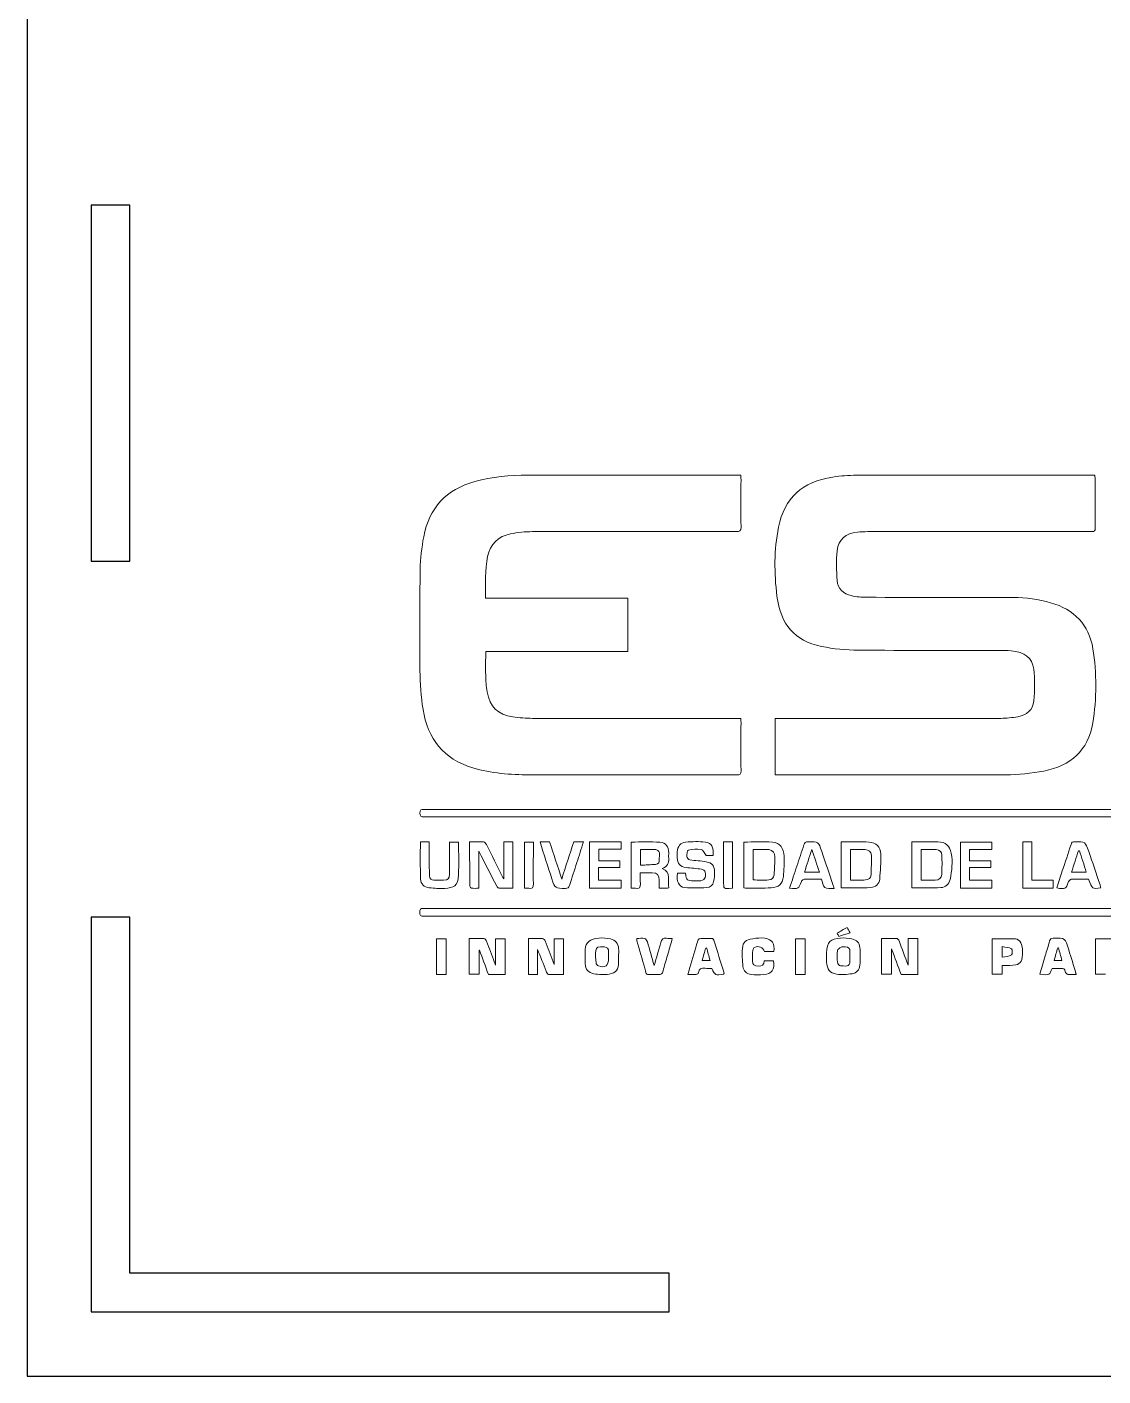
# Model space of a CAD drawing. Extents: x -410 to 1216, y 0 to 714.
# Drawn here: x 752.4 to 836.2, y 99 to 204 of the extents above; entities that cross this region are included whole.
import ezdxf

# ---------------------------------------------------------------- set-up
doc = ezdxf.new("R2010")
doc.units = 0
doc.header["$MEASUREMENT"] = 0

msp = doc.modelspace()

# ---------------------------------------------------------------- linework, layer by layer
at = {"linetype": 'Continuous'}
for points in [[(1202.44, 99.04), (1202.44, 309.04), (752.44, 309.04), (752.44, 99.04)], [(757.44, 190.18), (757.44, 162.47), (760.44, 162.47), (760.44, 190.18)], [(757.44, 134.75), (757.44, 104.04), (802.44, 104.04), (802.44, 107.04), (760.44, 107.04), (760.44, 134.75)]]:
    msp.add_lwpolyline(points, close=True, dxfattribs=at)
at = {"color": 1, "lineweight": 0}
for points in [[(787.32, 168.67), (788.67, 169.04), (790.04, 169.15), (791.44, 169.15)], [(808.02, 169.15), (808.03, 169.02), (808.04, 168.92), (808.04, 168.82)], [(815.19, 169.01), (815.8, 169.1), (816.42, 169.15), (817.04, 169.15)], [(835.59, 169.15), (835.6, 169.05), (835.61, 169), (835.61, 168.94)], [(783.33, 164.36), (783.76, 166.61), (785.09, 168.05), (787.32, 168.67)], [(808.04, 168.82), (808.04, 167.58), (808.03, 166.35), (808.04, 165.11)], [(810.96, 165.11), (811.41, 167.37), (812.81, 168.65), (815.19, 169.01)], [(835.61, 168.94), (835.62, 167.63), (835.61, 166.32), (835.62, 165.01)], [(808.04, 165.11), (808.05, 164.81), (807.94, 164.76), (807.68, 164.76)], [(810.84, 159.75), (810.62, 161.53), (810.61, 163.33), (810.96, 165.11)], [(835.62, 165.01), (835.62, 164.83), (835.56, 164.75), (835.38, 164.77)], [(783.06, 161.83), (783.07, 162.67), (783.18, 163.52), (783.33, 164.36)], [(790.09, 164.59), (789.12, 164.4), (788.52, 163.8), (788.31, 162.83)], [(791.8, 164.76), (791.23, 164.76), (790.65, 164.7), (790.09, 164.59)], [(807.68, 164.76), (802.39, 164.77), (797.1, 164.77), (791.8, 164.76)], [(817.1, 164.73), (816.21, 164.65), (815.62, 164.17), (815.53, 163.28)], [(817.92, 164.76), (817.65, 164.76), (817.37, 164.75), (817.1, 164.73)], [(788.31, 162.83), (788.07, 161.76), (788.18, 160.69), (788.15, 159.58)], [(815.53, 163.28), (815.45, 162.51), (815.47, 161.72), (815.53, 160.95)], [(783.04, 153.95), (783.02, 156.58), (783.02, 159.2), (783.06, 161.83)], [(815.53, 160.95), (815.58, 160.31), (816.01, 159.91), (816.63, 159.78)], [(814.31, 155.83), (812.2, 156.29), (811.13, 157.49), (810.84, 159.75)], [(816.63, 159.78), (817.03, 159.69), (817.43, 159.65), (817.84, 159.65)], [(817.84, 159.65), (821.65, 159.64), (825.46, 159.65), (829.27, 159.64)], [(829.27, 159.64), (830.24, 159.63), (831.21, 159.5), (832.15, 159.23)], [(788.15, 159.58), (791.87, 159.58), (795.54, 159.58), (799.23, 159.58)], [(799.23, 159.58), (799.23, 158.19), (799.23, 156.83), (799.23, 155.44)], [(832.15, 159.23), (833.98, 158.71), (835.14, 157.53), (835.44, 155.65)], [(788.16, 155.44), (788.16, 154.81), (788.14, 154.2), (788.16, 153.6)], [(799.23, 155.44), (795.54, 155.44), (791.86, 155.44), (788.16, 155.44)], [(817.2, 155.54), (816.23, 155.54), (815.25, 155.63), (814.31, 155.83)], [(828.15, 155.52), (824.5, 155.52), (820.85, 155.5), (817.2, 155.54)], [(829.09, 155.48), (828.77, 155.51), (828.46, 155.52), (828.15, 155.52)], [(830.84, 154.07), (830.74, 154.95), (830.09, 155.4), (829.09, 155.48)], [(835.44, 155.65), (835.75, 153.73), (835.75, 151.79), (835.43, 149.87)], [(783.28, 150.93), (783.12, 151.92), (783.05, 152.94), (783.04, 153.95)], [(788.16, 153.6), (788.17, 153.16), (788.2, 152.73), (788.27, 152.3)], [(830.84, 151.59), (830.91, 152.41), (830.94, 153.25), (830.84, 154.07)], [(788.27, 152.3), (788.48, 151.1), (789.08, 150.52), (790.27, 150.35)], [(829.6, 150.36), (830.28, 150.48), (830.78, 150.87), (830.84, 151.59)], [(787.15, 146.38), (784.87, 147.06), (783.64, 148.64), (783.28, 150.93)], [(790.27, 150.35), (790.78, 150.28), (791.3, 150.23), (791.81, 150.23)], [(808.02, 150.23), (808.02, 150.11), (808.04, 150.01), (808.04, 149.92)], [(810.71, 145.84), (810.71, 147.3), (810.71, 148.74), (810.71, 150.23)], [(828.27, 150.23), (828.71, 150.23), (829.16, 150.28), (829.6, 150.36)], [(808.04, 149.92), (808.04, 148.66), (808.03, 147.4), (808.04, 146.15)], [(835.43, 149.87), (835.08, 147.72), (833.7, 146.52), (831.62, 146.13)], [(791.57, 145.83), (790.08, 145.84), (788.6, 145.95), (787.15, 146.38)], [(808.04, 146.15), (808.04, 145.89), (807.96, 145.82), (807.71, 145.82)], [(831.62, 146.13), (830.65, 145.95), (829.65, 145.84), (828.66, 145.84)], [(807.71, 145.82), (802.33, 145.83), (796.95, 145.82), (791.57, 145.83)], [(811.11, 145.83), (810.98, 145.83), (810.85, 145.84), (810.71, 145.84)], [(828.66, 145.84), (822.81, 145.81), (816.96, 145.83), (811.11, 145.83)], [(783.34, 142.57), (783.13, 142.55), (783.03, 142.63), (783.04, 142.86)], [(783.04, 142.86), (783.04, 143.1), (783.15, 143.16), (783.35, 143.14)], [(783.08, 137.71), (783.06, 138.67), (783.07, 139.63), (783.07, 140.61)], [(783.07, 140.61), (783.29, 140.61), (783.5, 140.61), (783.75, 140.61)], [(783.75, 140.61), (783.75, 140.28), (783.75, 139.96), (783.75, 139.64)], [(785.33, 140.01), (785.33, 140.2), (785.33, 140.39), (785.33, 140.6)], [(785.33, 140.6), (785.57, 140.6), (785.79, 140.6), (786.02, 140.6)], [(785.33, 138.09), (785.34, 138.73), (785.33, 139.37), (785.33, 140.01)], [(786.02, 140.6), (786.03, 140.58), (786.05, 140.56), (786.05, 140.53)], [(786.05, 140.53), (786.05, 139.71), (786.07, 138.89), (786.04, 138.07)], [(786.91, 140.62), (787.29, 140.62), (787.65, 140.64), (788, 140.61)], [(786.92, 137.16), (786.91, 138.3), (786.91, 139.45), (786.91, 140.62)], [(789.02, 137.18), (788.56, 138.06), (788.1, 138.94), (787.62, 139.88)], [(787.62, 139.88), (787.62, 138.91), (787.62, 137.98), (787.62, 137)], [(788, 140.61), (788.07, 140.61), (788.17, 140.49), (788.21, 140.41)], [(788.21, 140.41), (788.64, 139.57), (789.05, 138.73), (789.47, 137.89)], [(789.57, 137.75), (789.57, 138.74), (789.57, 139.67), (789.57, 140.61)], [(789.57, 140.61), (789.82, 140.61), (790.03, 140.61), (790.27, 140.61)], [(790.27, 140.61), (790.27, 139.42), (790.27, 138.24), (790.27, 137)], [(791.17, 140.6), (791.38, 140.6), (791.6, 140.6), (791.87, 140.6)], [(791.17, 137), (791.17, 138.21), (791.17, 139.39), (791.17, 140.6)], [(793.31, 137.74), (793, 138.69), (792.7, 139.63), (792.39, 140.62)], [(792.39, 140.62), (792.66, 140.62), (792.88, 140.62), (793.14, 140.62)], [(793.14, 140.62), (793.45, 139.67), (793.76, 138.71), (794.08, 137.72)], [(794.08, 137.72), (794.4, 138.71), (794.71, 139.66), (795.01, 140.61)], [(795.01, 140.61), (795.27, 140.61), (795.5, 140.61), (795.77, 140.61)], [(795.77, 140.61), (795.6, 140.07), (795.43, 139.54), (795.26, 139.01)], [(796.24, 137.02), (796.24, 138.21), (796.24, 139.4), (796.24, 140.61)], [(796.24, 140.61), (797.07, 140.61), (797.88, 140.61), (798.71, 140.61)], [(798.71, 140.04), (798.13, 140.04), (797.55, 140.04), (796.96, 140.04)], [(796.96, 140.04), (796.96, 139.72), (796.96, 139.44), (796.96, 139.13)], [(798.71, 140.61), (798.71, 140.42), (798.71, 140.24), (798.71, 140.04)], [(799.49, 140.6), (800.24, 140.6), (800.99, 140.64), (801.73, 140.59)], [(799.49, 137), (799.49, 138.22), (799.49, 139.4), (799.49, 140.6)], [(801.39, 140.01), (801, 140.01), (800.61, 140.01), (800.21, 140.01)], [(800.21, 140.01), (800.21, 139.61), (800.21, 139.24), (800.21, 138.8)], [(801.45, 140), (801.43, 140.01), (801.41, 140.01), (801.39, 140.01)], [(801.68, 139.27), (801.66, 139.52), (801.83, 139.85), (801.45, 140)], [(801.73, 140.59), (802.2, 140.55), (802.4, 140.25), (802.41, 139.77)], [(802.41, 139.77), (802.41, 139.62), (802.4, 139.48), (802.41, 139.34)], [(803.08, 139.39), (803.07, 139.54), (803.07, 139.69), (803.08, 139.85)], [(803.08, 139.85), (803.1, 140.26), (803.33, 140.56), (803.73, 140.6)], [(803.73, 140.6), (804.24, 140.64), (804.76, 140.65), (805.27, 140.6)], [(803.94, 139.97), (803.86, 139.95), (803.81, 139.63), (803.82, 139.46)], [(804.94, 140.02), (804.61, 140.07), (804.26, 140.04), (803.94, 139.97)], [(805.33, 139.56), (805.17, 139.75), (805.07, 140), (804.94, 140.02)], [(805.27, 140.6), (805.76, 140.54), (805.93, 140.19), (805.86, 139.56)], [(806.68, 140.61), (806.93, 140.61), (807.15, 140.61), (807.38, 140.61)], [(807.38, 140.61), (807.38, 139.42), (807.38, 138.23), (807.38, 137.04)], [(808.27, 140.6), (809.02, 140.6), (809.76, 140.65), (810.49, 140.59)], [(808.27, 137.03), (808.27, 138.22), (808.27, 139.41), (808.27, 140.6)], [(810.2, 140.01), (809.8, 140.03), (809.4, 140.01), (808.99, 140.01)], [(808.99, 140.01), (808.99, 139.21), (808.99, 138.44), (808.99, 137.65)], [(810.67, 139.44), (810.66, 139.73), (810.54, 139.99), (810.2, 140.01)], [(810.49, 140.59), (811.06, 140.55), (811.39, 140.1), (811.4, 139.49)], [(812.39, 138.73), (812.57, 139.28), (812.76, 139.84), (812.94, 140.39)], [(812.94, 140.39), (812.99, 140.56), (813.06, 140.63), (813.25, 140.63)], [(813.56, 140.02), (813.35, 139.4), (813.17, 138.84), (812.98, 138.26)], [(813.25, 140.63), (814.07, 140.63), (814.07, 140.64), (814.33, 139.86)], [(814.14, 138.26), (813.95, 138.83), (813.77, 139.39), (813.56, 140.02)], [(814.33, 139.86), (814.62, 139), (814.91, 138.15), (815.19, 137.29)], [(815.85, 140.61), (816.58, 140.61), (817.3, 140.64), (818.02, 140.6)], [(815.85, 137.05), (815.85, 138.23), (815.85, 139.41), (815.85, 140.61)], [(817.71, 140.01), (817.33, 140.03), (816.96, 140.02), (816.57, 140.02)], [(816.57, 140.02), (816.57, 139.2), (816.57, 138.43), (816.57, 137.64)], [(818.19, 139.57), (818.18, 139.87), (817.98, 140), (817.71, 140.01)], [(818.02, 140.6), (818.55, 140.57), (818.89, 140.25), (818.92, 139.67)], [(818.92, 139.67), (818.96, 139.02), (818.89, 138.37), (818.84, 137.72)], [(821.35, 140.62), (822.04, 140.62), (822.71, 140.63), (823.38, 140.62)], [(821.35, 137.05), (821.35, 138.21), (821.35, 139.4), (821.35, 140.62)], [(823.24, 140.01), (822.85, 140.02), (822.46, 140.01), (822.06, 140.01)], [(822.06, 140.01), (822.06, 139.21), (822.06, 138.44), (822.06, 137.64)], [(823.68, 139.59), (823.67, 139.84), (823.51, 140), (823.24, 140.01)], [(823.38, 140.62), (823.96, 140.6), (824.3, 140.31), (824.41, 139.74)], [(824.41, 139.74), (824.54, 139.05), (824.47, 138.37), (824.32, 137.69)], [(825.13, 137.02), (825.13, 138.21), (825.13, 139.39), (825.13, 140.6)], [(825.13, 140.6), (825.93, 140.6), (826.75, 140.6), (827.57, 140.6)], [(827.57, 140.03), (827, 140.03), (826.43, 140.03), (825.84, 140.03)], [(825.84, 140.03), (825.84, 139.72), (825.84, 139.44), (825.84, 139.13)], [(827.57, 140.6), (827.57, 140.42), (827.57, 140.24), (827.57, 140.03)], [(829.98, 137.02), (829.98, 138.21), (829.98, 139.4), (829.98, 140.61)], [(829.98, 140.61), (830.21, 140.61), (830.43, 140.61), (830.68, 140.61)], [(830.68, 140.61), (830.68, 139.63), (830.68, 138.66), (830.68, 137.64)], [(833.06, 138.35), (833.29, 139.04), (833.52, 139.72), (833.74, 140.41)], [(833.74, 140.41), (833.79, 140.57), (833.86, 140.63), (834.03, 140.63)], [(834.32, 139.93), (834.14, 139.38), (833.96, 138.83), (833.78, 138.26)], [(834.03, 140.63), (834.85, 140.63), (834.86, 140.64), (835.12, 139.87)], [(834.39, 139.93), (834.36, 139.93), (834.34, 139.93), (834.32, 139.93)], [(834.93, 138.26), (834.75, 138.83), (834.57, 139.38), (834.39, 139.93)], [(835.12, 139.87), (835.42, 139.01), (835.71, 138.14), (836, 137.28)], [(783.75, 139.64), (783.76, 139.09), (783.77, 138.53), (783.78, 137.97)], [(795.26, 139.01), (795.07, 138.42), (794.87, 137.83), (794.69, 137.23)], [(798.61, 138.62), (798.06, 138.62), (797.52, 138.62), (796.95, 138.62)], [(796.95, 138.62), (796.95, 138.29), (796.95, 137.98), (796.95, 137.64)], [(796.96, 139.13), (797.5, 139.13), (798.04, 139.13), (798.61, 139.13)], [(798.61, 139.13), (798.61, 138.95), (798.61, 138.79), (798.61, 138.62)], [(800.21, 138.8), (800.63, 138.82), (801.01, 138.83), (801.39, 138.86)], [(801.39, 138.86), (801.64, 138.88), (801.7, 139.06), (801.68, 139.27)], [(802.41, 139.34), (802.43, 138.96), (802.32, 138.66), (801.9, 138.54)], [(803.76, 138.62), (803.28, 138.69), (803.09, 138.91), (803.08, 139.39)], [(804.97, 138.49), (804.57, 138.55), (804.16, 138.57), (803.76, 138.62)], [(803.82, 139.46), (803.82, 139.37), (803.97, 139.23), (804.06, 139.22)], [(804.06, 139.22), (804.48, 139.15), (804.91, 139.14), (805.32, 139.06)], [(805.32, 139.06), (805.8, 138.97), (805.96, 138.79), (805.98, 138.3)], [(805.86, 139.56), (805.64, 139.56), (805.44, 139.56), (805.33, 139.56)], [(810.62, 138.06), (810.65, 138.52), (810.67, 138.98), (810.67, 139.44)], [(811.4, 139.49), (811.41, 138.96), (811.38, 138.44), (811.34, 137.91)], [(811.82, 137.02), (812.02, 137.61), (812.2, 138.17), (812.39, 138.73)], [(818.17, 138.04), (818.19, 138.55), (818.2, 139.06), (818.19, 139.57)], [(823.67, 138.08), (823.7, 138.59), (823.7, 139.09), (823.68, 139.59)], [(825.84, 139.13), (826.39, 139.13), (826.94, 139.13), (827.5, 139.13)], [(827.5, 138.62), (826.96, 138.62), (826.41, 138.62), (825.84, 138.62)], [(825.84, 138.62), (825.84, 138.28), (825.84, 137.98), (825.84, 137.64)], [(827.5, 139.13), (827.5, 138.95), (827.5, 138.81), (827.5, 138.62)], [(783.76, 137.05), (783.37, 137.09), (783.1, 137.33), (783.08, 137.71)], [(783.78, 137.97), (783.79, 137.74), (783.91, 137.64), (784.12, 137.64)], [(784.12, 137.64), (784.38, 137.63), (784.63, 137.62), (784.88, 137.63)], [(784.88, 137.63), (785.25, 137.65), (785.32, 137.72), (785.33, 138.09)], [(786.04, 138.07), (786.01, 137.11), (785.64, 137.06), (784.97, 136.99)], [(789.47, 137.89), (789.49, 137.86), (789.51, 137.84), (789.57, 137.75)], [(794.37, 136.99), (793.57, 136.99), (793.56, 136.98), (793.31, 137.74)], [(796.95, 137.64), (797.53, 137.64), (798.12, 137.64), (798.72, 137.64)], [(798.72, 137.64), (798.72, 137.42), (798.72, 137.23), (798.72, 137.02)], [(800.2, 138.21), (800.2, 137.92), (800.18, 137.64), (800.21, 137.36)], [(801.13, 138.21), (800.84, 138.22), (800.54, 138.21), (800.2, 138.21)], [(801.68, 137.64), (801.67, 138.04), (801.52, 138.2), (801.13, 138.21)], [(801.68, 137), (801.68, 137.23), (801.68, 137.44), (801.68, 137.64)], [(801.9, 138.54), (802.66, 138.22), (802.31, 137.57), (802.41, 137.04)], [(803.65, 137.06), (803.18, 137.11), (803, 137.53), (803.1, 138.17)], [(803.1, 138.17), (803.31, 138.17), (803.52, 138.17), (803.72, 138.17)], [(803.72, 138.17), (803.79, 137.62), (803.82, 137.59), (804.36, 137.58)], [(804.36, 137.58), (804.49, 137.57), (804.62, 137.57), (804.75, 137.58)], [(804.75, 137.58), (805.19, 137.59), (805.37, 137.82), (805.25, 138.25)], [(805.25, 138.25), (805.23, 138.35), (805.07, 138.47), (804.97, 138.49)], [(805.98, 138.3), (806, 138.04), (805.96, 137.78), (805.91, 137.52)], [(808.99, 137.65), (809.41, 137.65), (809.81, 137.63), (810.21, 137.65)], [(810.21, 137.65), (810.43, 137.67), (810.61, 137.8), (810.62, 138.06)], [(811.34, 137.91), (811.29, 137.35), (810.97, 137.06), (810.4, 137.04)], [(812.76, 137.57), (812.75, 137.57), (812.75, 137.55), (812.75, 137.54)], [(812.96, 137.7), (812.89, 137.7), (812.82, 137.62), (812.76, 137.57)], [(814.31, 137.71), (813.85, 137.71), (813.41, 137.71), (812.96, 137.7)], [(812.98, 138.26), (813.38, 138.26), (813.75, 138.26), (814.14, 138.26)], [(814.56, 137.07), (814.41, 137.19), (814.39, 137.48), (814.31, 137.71)], [(816.57, 137.64), (816.97, 137.64), (817.36, 137.63), (817.74, 137.65)], [(817.74, 137.65), (817.97, 137.66), (818.16, 137.79), (818.17, 138.04)], [(818.84, 137.72), (818.8, 137.31), (818.5, 137.08), (818.14, 137.06)], [(822.06, 137.64), (822.44, 137.64), (822.8, 137.64), (823.16, 137.64)], [(823.16, 137.64), (823.46, 137.64), (823.66, 137.79), (823.67, 138.08)], [(824.32, 137.69), (824.24, 137.29), (823.97, 137.08), (823.61, 137.06)], [(825.84, 137.64), (826.41, 137.64), (826.98, 137.64), (827.58, 137.64)], [(827.58, 137.64), (827.58, 137.42), (827.58, 137.22), (827.58, 137.02)], [(830.68, 137.64), (831.27, 137.64), (831.8, 137.64), (832.35, 137.64)], [(832.35, 137.64), (832.35, 137.43), (832.35, 137.23), (832.35, 137.02)], [(832.63, 137.04), (832.77, 137.48), (832.92, 137.92), (833.06, 138.35)], [(833.76, 137.7), (833.69, 137.7), (833.58, 137.6), (833.55, 137.52)], [(835.09, 137.71), (834.65, 137.71), (834.21, 137.72), (833.76, 137.7)], [(833.78, 138.26), (834.18, 138.26), (834.54, 138.26), (834.93, 138.26)], [(836.06, 137.03), (835.4, 136.94), (835.4, 136.94), (835.09, 137.71)], [(784.97, 136.99), (784.57, 136.96), (784.16, 137), (783.76, 137.05)], [(787.05, 137.01), (787, 137.01), (786.92, 137.11), (786.92, 137.16)], [(787.62, 137), (787.42, 137), (787.23, 136.99), (787.05, 137.01)], [(789.17, 137.01), (789.12, 137.01), (789.06, 137.11), (789.02, 137.18)], [(790.27, 137), (789.91, 137), (789.54, 137), (789.17, 137.01)], [(791.51, 137), (791.4, 137.01), (791.29, 137), (791.17, 137)], [(791.87, 137.34), (791.88, 137.05), (791.78, 136.96), (791.51, 137)], [(794.69, 137.23), (794.63, 137.05), (794.55, 136.99), (794.37, 136.99)], [(798.72, 137.02), (797.9, 137.02), (797.09, 137.02), (796.24, 137.02)], [(799.83, 137), (799.73, 137.01), (799.62, 137), (799.49, 137)], [(800.21, 137.36), (800.23, 137.06), (800.12, 136.95), (799.83, 137)], [(802.24, 137), (802.06, 137), (801.89, 137), (801.68, 137)], [(802.41, 137.04), (802.33, 137.02), (802.28, 137), (802.24, 137)], [(805.37, 137.06), (804.8, 137.03), (804.22, 137.01), (803.65, 137.06)], [(805.91, 137.52), (805.85, 137.25), (805.63, 137.07), (805.37, 137.06)], [(807.38, 137.04), (807.36, 137.03), (807.35, 137.01), (807.33, 137.01)], [(808.49, 137), (808.42, 137), (808.36, 137.02), (808.27, 137.03)], [(810.4, 137.04), (809.77, 137.01), (809.13, 137.01), (808.49, 137)], [(812.75, 137.54), (812.52, 136.95), (812.52, 136.95), (811.82, 137.02)], [(815.29, 136.98), (815.01, 137), (814.72, 136.95), (814.56, 137.07)], [(815.19, 137.29), (815.22, 137.21), (815.24, 137.12), (815.29, 136.98)], [(818.14, 137.06), (817.39, 137.02), (816.63, 137.05), (815.85, 137.05)], [(823.61, 137.06), (822.87, 137.02), (822.12, 137.05), (821.35, 137.05)], [(827.58, 137.02), (826.76, 137.02), (825.96, 137.02), (825.13, 137.02)], [(832.35, 137.02), (831.55, 137.02), (830.78, 137.02), (829.98, 137.02)], [(833.55, 137.52), (833.34, 136.93), (833.3, 136.9), (832.63, 137.04)], [(836, 137.28), (836.02, 137.2), (836.04, 137.13), (836.06, 137.03)], [(783.03, 135.13), (783.02, 135.35), (783.08, 135.46), (783.32, 135.43)], [(783.32, 134.83), (783.08, 134.8), (783.03, 134.92), (783.03, 135.13)], [(815.53, 133.51), (815.79, 133.66), (816.03, 133.8), (816.3, 133.96)], [(815.66, 133.26), (815.62, 133.34), (815.58, 133.42), (815.53, 133.51)], [(816.53, 133.54), (816.23, 133.44), (815.95, 133.35), (815.66, 133.26)], [(816.3, 133.96), (816.37, 133.82), (816.44, 133.7), (816.53, 133.54)], [(784.34, 130.3), (784.34, 131.22), (784.34, 132.14), (784.34, 133.08)], [(784.34, 133.08), (784.58, 133.08), (784.81, 133.08), (785.07, 133.08)], [(785.07, 133.08), (785.07, 132.15), (785.07, 131.24), (785.07, 130.3)], [(786.86, 133.1), (787.26, 133.1), (787.64, 133.11), (788.02, 133.09)], [(786.86, 130.31), (786.86, 131.23), (786.86, 132.15), (786.86, 133.1)], [(788.02, 133.09), (788.1, 133.09), (788.19, 132.97), (788.22, 132.88)], [(788.22, 132.88), (788.44, 132.35), (788.63, 131.81), (788.83, 131.27)], [(788.93, 133.08), (789.17, 133.08), (789.41, 133.08), (789.67, 133.08)], [(788.93, 131.02), (788.93, 131.74), (788.93, 132.4), (788.93, 133.08)], [(789.67, 133.08), (789.67, 132.15), (789.67, 131.24), (789.67, 130.3)], [(791.48, 133.1), (791.85, 133.1), (792.21, 133.11), (792.58, 133.09)], [(791.48, 130.3), (791.48, 131.22), (791.48, 132.15), (791.48, 133.1)], [(792.58, 133.09), (792.65, 133.09), (792.76, 132.98), (792.79, 132.9)], [(792.79, 132.9), (793, 132.37), (793.2, 131.83), (793.4, 131.29)], [(793.5, 131.07), (793.5, 131.77), (793.5, 132.41), (793.5, 133.08)], [(793.5, 133.08), (793.73, 133.08), (793.97, 133.08), (794.23, 133.08)], [(794.23, 133.08), (794.23, 132.17), (794.23, 131.25), (794.23, 130.29)], [(795.91, 132.25), (795.94, 132.79), (796.31, 133.09), (796.98, 133.13)], [(797.4, 132.44), (796.93, 132.47), (796.76, 132.43), (796.73, 132.16)], [(796.98, 133.13), (797.28, 133.15), (797.58, 133.11), (797.88, 133.06)], [(797.73, 132.06), (797.73, 132.29), (797.64, 132.42), (797.4, 132.44)], [(797.88, 133.06), (798.24, 133), (798.49, 132.68), (798.51, 132.31)], [(798.51, 132.31), (798.52, 132.1), (798.51, 131.89), (798.51, 131.67)], [(799.92, 133.1), (800.13, 133.1), (800.34, 133.13), (800.53, 133.09)], [(799.94, 132.92), (799.93, 132.97), (799.93, 133.02), (799.92, 133.1)], [(800.54, 130.78), (800.33, 131.49), (800.14, 132.21), (799.94, 132.92)], [(800.53, 133.09), (800.62, 133.07), (800.72, 132.94), (800.75, 132.83)], [(800.75, 132.83), (800.93, 132.24), (801.09, 131.64), (801.28, 130.98)], [(801.28, 130.98), (801.46, 131.62), (801.65, 132.2), (801.79, 132.78)], [(801.79, 132.78), (801.85, 133.05), (801.98, 133.14), (802.24, 133.11)], [(802.24, 133.11), (802.37, 133.09), (802.5, 133.1), (802.69, 133.1)], [(802.69, 133.1), (802.56, 132.64), (802.44, 132.21), (802.32, 131.78)], [(803.89, 130.29), (804.1, 131.01), (804.31, 131.7), (804.52, 132.39)], [(804.52, 132.39), (804.53, 132.43), (804.54, 132.47), (804.55, 132.5)], [(804.55, 132.5), (804.62, 132.7), (804.66, 133.03), (804.78, 133.06)], [(804.78, 133.06), (805.11, 133.13), (805.48, 133.09), (805.83, 133.09)], [(805.29, 132.35), (805.2, 132.04), (805.11, 131.72), (805.02, 131.39)], [(805.36, 132.36), (805.33, 132.35), (805.31, 132.35), (805.29, 132.35)], [(805.63, 131.39), (805.53, 131.73), (805.45, 132.04), (805.36, 132.36)], [(805.83, 133.09), (805.86, 133.09), (805.91, 133.01), (805.93, 132.97)], [(805.93, 132.97), (806.19, 132.11), (806.46, 131.26), (806.72, 130.4)], [(808.19, 130.93), (808.15, 131.39), (808.11, 131.86), (808.15, 132.31)], [(808.15, 132.31), (808.2, 132.84), (808.4, 133), (808.96, 133.08)], [(808.96, 133.08), (809.26, 133.13), (809.58, 133.16), (809.89, 133.11)], [(809.1, 132.4), (809.03, 132.36), (808.97, 132.26), (808.96, 132.19)], [(809.87, 132.07), (809.77, 132.41), (809.42, 132.56), (809.1, 132.4)], [(809.89, 133.11), (810.49, 133.02), (810.68, 132.72), (810.59, 132.07)], [(812.29, 130.3), (812.29, 131.22), (812.29, 132.13), (812.29, 133.08)], [(812.29, 133.08), (812.53, 133.08), (812.77, 133.08), (813.03, 133.08)], [(813.03, 133.08), (813.03, 132.16), (813.03, 131.24), (813.03, 130.3)], [(814.71, 131.95), (814.71, 132.86), (815.03, 133.05), (815.78, 133.13)], [(815.83, 132.42), (815.72, 132.36), (815.57, 132.25), (815.55, 132.15)], [(815.78, 133.13), (816.08, 133.16), (816.39, 133.12), (816.68, 133.06)], [(816.16, 132.44), (816.05, 132.43), (815.92, 132.47), (815.83, 132.42)], [(816.52, 132.07), (816.53, 132.32), (816.41, 132.44), (816.16, 132.44)], [(816.68, 133.06), (817.03, 132.99), (817.27, 132.75), (817.3, 132.4)], [(817.3, 132.4), (817.33, 131.94), (817.33, 131.47), (817.3, 131.01)], [(818.99, 130.31), (818.99, 131.22), (818.99, 132.13), (818.99, 133.1)], [(818.99, 133.1), (819.39, 133.1), (819.79, 133.1), (820.19, 133.09)], [(820.19, 133.09), (820.25, 133.09), (820.32, 132.97), (820.35, 132.9)], [(820.35, 132.9), (820.58, 132.29), (820.81, 131.68), (821.05, 131.03)], [(821.05, 131.03), (821.05, 131.74), (821.05, 132.41), (821.05, 133.09)], [(821.05, 133.09), (821.3, 133.09), (821.54, 133.09), (821.8, 133.09)], [(821.8, 133.09), (821.8, 132.14), (821.8, 131.23), (821.8, 130.3)], [(827.6, 133.07), (828.21, 133.07), (828.81, 133.1), (829.41, 133.06)], [(827.6, 130.31), (827.6, 131.24), (827.6, 132.14), (827.6, 133.07)], [(829.1, 132.3), (828.9, 132.41), (828.64, 132.41), (828.38, 132.46)], [(828.38, 132.46), (828.38, 132.17), (828.38, 131.95), (828.38, 131.63)], [(829.41, 133.06), (829.77, 133.03), (829.96, 132.62), (829.96, 132.07)], [(831.73, 131.74), (831.84, 132.12), (831.97, 132.51), (832.07, 132.9)], [(832.07, 132.9), (832.11, 133.05), (832.18, 133.1), (832.34, 133.11)], [(832.34, 133.11), (833.29, 133.14), (833.28, 133.15), (833.56, 132.22)], [(832.7, 132.38), (832.61, 132.06), (832.52, 131.73), (832.43, 131.38)], [(832.76, 132.38), (832.74, 132.38), (832.72, 132.38), (832.7, 132.38)], [(833.03, 131.38), (832.94, 131.73), (832.85, 132.05), (832.76, 132.38)], [(835.64, 133.07), (836.28, 133.07), (836.91, 133.1), (837.54, 133.05)], [(835.64, 130.31), (835.64, 131.23), (835.64, 132.15), (835.64, 133.07)], [(787.67, 132.19), (787.66, 132.19), (787.65, 132.19), (787.64, 132.19)], [(787.64, 132.19), (787.64, 131.57), (787.64, 130.95), (787.64, 130.31)], [(788.37, 130.3), (788.14, 130.93), (787.91, 131.56), (787.67, 132.19)], [(788.83, 131.27), (788.86, 131.2), (788.89, 131.12), (788.93, 131.02)], [(792.87, 130.54), (792.65, 131.11), (792.44, 131.68), (792.19, 132.24)], [(792.19, 132.24), (792.19, 131.6), (792.19, 130.96), (792.19, 130.3)], [(793.4, 131.29), (793.42, 131.23), (793.45, 131.17), (793.5, 131.07)], [(795.91, 131.13), (795.89, 131.5), (795.89, 131.88), (795.91, 132.25)], [(796.73, 132.16), (796.7, 131.84), (796.72, 131.52), (796.75, 131.2)], [(798.51, 131.67), (798.51, 131.67), (798.51, 131.67), (798.51, 131.67)], [(798.51, 131.67), (798.51, 131.53), (798.51, 131.39), (798.51, 131.25)], [(802.32, 131.78), (802.2, 131.38), (802.07, 130.98), (801.97, 130.57)], [(805.02, 131.39), (805.23, 131.39), (805.42, 131.39), (805.63, 131.39)], [(808.96, 132.19), (808.94, 131.91), (808.93, 131.62), (808.94, 131.34)], [(808.94, 131.34), (808.94, 131.06), (809.08, 130.94), (809.38, 130.94)], [(809.38, 130.94), (809.68, 130.94), (809.85, 131.02), (809.84, 131.36)], [(810.58, 131.36), (810.69, 130.68), (810.45, 130.34), (809.79, 130.28)], [(809.84, 131.36), (810.11, 131.36), (810.35, 131.36), (810.58, 131.36)], [(810.59, 132.07), (810.35, 132.07), (810.11, 132.07), (809.87, 132.07)], [(814.71, 131.28), (814.7, 131.42), (814.71, 131.56), (814.71, 131.71)], [(814.71, 131.71), (814.71, 131.79), (814.71, 131.87), (814.71, 131.95)], [(815.47, 130.32), (814.94, 130.4), (814.74, 130.7), (814.71, 131.28)], [(815.55, 132.15), (815.52, 131.85), (815.52, 131.54), (815.55, 131.24)], [(815.79, 130.97), (816.39, 130.93), (816.56, 130.89), (816.52, 131.55)], [(820.51, 130.3), (820.27, 130.94), (820.03, 131.57), (819.76, 132.3)], [(819.76, 132.3), (819.76, 131.58), (819.76, 130.96), (819.76, 130.31)], [(828.38, 131.63), (828.65, 131.69), (828.91, 131.69), (829.1, 131.81)], [(829.1, 131.81), (829.18, 131.85), (829.18, 132.25), (829.1, 132.3)], [(829.96, 132.07), (829.96, 131.41), (829.83, 131.11), (829.43, 131.04)], [(831.3, 130.31), (831.44, 130.79), (831.59, 131.27), (831.73, 131.74)], [(832.43, 131.38), (832.65, 131.38), (832.82, 131.38), (833.03, 131.38)], [(833.56, 132.22), (833.75, 131.61), (833.94, 130.99), (834.12, 130.37)], [(785.07, 130.3), (784.81, 130.3), (784.59, 130.3), (784.34, 130.3)], [(787.64, 130.31), (787.37, 130.31), (787.12, 130.31), (786.86, 130.31)], [(789.67, 130.3), (789.23, 130.3), (788.81, 130.3), (788.37, 130.3)], [(792.19, 130.3), (791.96, 130.3), (791.73, 130.3), (791.48, 130.3)], [(793.04, 130.3), (792.98, 130.3), (792.9, 130.45), (792.87, 130.54)], [(794.23, 130.29), (793.84, 130.29), (793.44, 130.28), (793.04, 130.3)], [(796.58, 130.35), (796.15, 130.42), (795.93, 130.71), (795.91, 131.13)], [(797.77, 130.32), (797.38, 130.26), (796.97, 130.29), (796.58, 130.35)], [(796.75, 131.2), (796.75, 131.11), (796.86, 130.99), (796.94, 130.96)], [(798.51, 131.25), (798.51, 130.71), (798.29, 130.39), (797.77, 130.32)], [(801.2, 130.29), (800.56, 130.3), (800.72, 130.18), (800.54, 130.78)], [(801.59, 130.28), (801.46, 130.3), (801.33, 130.28), (801.2, 130.29)], [(801.97, 130.57), (801.91, 130.36), (801.83, 130.25), (801.59, 130.28)], [(804.55, 130.29), (804.34, 130.28), (804.13, 130.29), (803.89, 130.29)], [(804.74, 130.43), (804.73, 130.38), (804.62, 130.3), (804.55, 130.29)], [(805.24, 130.78), (804.96, 130.8), (804.77, 130.76), (804.74, 130.43)], [(805.77, 130.77), (805.6, 130.77), (805.42, 130.76), (805.24, 130.78)], [(806.71, 130.31), (806.03, 130.22), (806.02, 130.22), (805.77, 130.77)], [(806.72, 130.4), (806.72, 130.38), (806.71, 130.34), (806.71, 130.31)], [(808.82, 130.3), (808.48, 130.35), (808.21, 130.55), (808.19, 130.93)], [(809.79, 130.28), (809.47, 130.24), (809.14, 130.26), (808.82, 130.3)], [(813.03, 130.3), (812.78, 130.3), (812.54, 130.3), (812.29, 130.3)], [(816.69, 130.35), (816.29, 130.3), (815.87, 130.26), (815.47, 130.32)], [(815.55, 131.24), (815.56, 131.14), (815.7, 130.97), (815.79, 130.97)], [(817.3, 131.01), (817.27, 130.66), (817.05, 130.4), (816.69, 130.35)], [(819.76, 130.31), (819.51, 130.31), (819.26, 130.31), (818.99, 130.31)], [(821.8, 130.3), (821.36, 130.3), (820.94, 130.3), (820.51, 130.3)], [(828.37, 130.31), (828.11, 130.31), (827.87, 130.31), (827.6, 130.31)], [(828.52, 131), (828.48, 131), (828.44, 130.99), (828.37, 130.99)], [(828.37, 130.99), (828.37, 130.76), (828.37, 130.54), (828.37, 130.31)], [(829.43, 131.04), (829.13, 130.99), (828.82, 131.01), (828.52, 131)], [(832.26, 130.77), (832.08, 130.24), (832.08, 130.24), (831.3, 130.31)], [(832.95, 130.77), (832.72, 130.76), (832.48, 130.77), (832.26, 130.77)], [(833.29, 130.53), (833.25, 130.74), (833.14, 130.79), (832.95, 130.77)], [(833.5, 130.3), (833.41, 130.31), (833.31, 130.44), (833.29, 130.53)], [(834.13, 130.29), (833.91, 130.29), (833.7, 130.26), (833.5, 130.3)], [(834.12, 130.37), (834.13, 130.36), (834.13, 130.34), (834.13, 130.29)], [(836.42, 130.31), (836.15, 130.31), (835.9, 130.31), (835.64, 130.31)]]:
    msp.add_open_spline(points, degree=3, dxfattribs=at)
for points, knots in [([(791.44, 169.15), (796.85, 169.15), (802.26, 169.15), (807.67, 169.15), (807.78, 169.15), (807.89, 169.15), (808.02, 169.15)], [19, 19, 19, 19, 20, 20, 20, 21, 21, 21, 21]), ([(817.04, 169.15), (823.1, 169.16), (829.16, 169.15), (835.22, 169.15), (835.34, 169.15), (835.45, 169.15), (835.59, 169.15)], [31, 31, 31, 31, 32, 32, 32, 33, 33, 33, 33]), ([(835.38, 164.77), (835.27, 164.77), (835.17, 164.77), (835.07, 164.77), (829.35, 164.77), (823.64, 164.77), (817.92, 164.76)], [2, 2, 2, 2, 3, 3, 3, 4, 4, 4, 4]), ([(791.81, 150.23), (797.07, 150.22), (802.33, 150.23), (807.59, 150.23), (807.72, 150.23), (807.85, 150.23), (808.02, 150.23)], [6, 6, 6, 6, 7, 7, 7, 8, 8, 8, 8]), ([(810.71, 150.23), (810.85, 150.23), (810.98, 150.23), (811.12, 150.23), (816.84, 150.23), (822.55, 150.22), (828.27, 150.23)], [18, 18, 18, 18, 19, 19, 19, 20, 20, 20, 20]), ([(783.35, 143.14), (783.46, 143.14), (783.56, 143.14), (783.66, 143.14), (820.29, 143.14), (856.91, 143.14), (893.54, 143.14), (893.64, 143.14), (893.74, 143.13), (893.84, 143.14)], [2, 2, 2, 2, 3, 3, 3, 4, 4, 4, 5, 5, 5, 5]), ([(893.83, 142.57), (893.72, 142.57), (893.61, 142.57), (893.5, 142.57), (875.2, 142.57), (856.9, 142.57), (838.6, 142.57), (820.29, 142.57), (801.99, 142.57), (783.68, 142.57), (783.57, 142.57), (783.45, 142.58), (783.34, 142.57)], [7, 7, 7, 7, 8, 8, 8, 9, 9, 9, 10, 10, 10, 11, 11, 11, 11]), ([(791.87, 140.6), (791.87, 140.51), (791.87, 140.42), (791.87, 140.32), (791.87, 139.33), (791.86, 138.33), (791.87, 137.34)], [1, 1, 1, 1, 2, 2, 2, 3, 3, 3, 3]), ([(807.33, 137.01), (806.68, 136.94), (806.68, 136.94), (806.68, 137.59), (806.68, 138.48), (806.68, 139.37), (806.68, 140.26), (806.68, 140.36), (806.68, 140.47), (806.68, 140.61)], [2, 2, 2, 2, 3, 3, 3, 4, 4, 4, 5, 5, 5, 5]), ([(783.32, 135.43), (783.4, 135.42), (783.48, 135.43), (783.56, 135.43), (820.27, 135.43), (856.98, 135.43), (893.68, 135.43)], [4, 4, 4, 4, 5, 5, 5, 6, 6, 6, 6]), ([(893.71, 134.83), (856.98, 134.83), (820.26, 134.83), (783.53, 134.83), (783.46, 134.83), (783.38, 134.84), (783.32, 134.83)], [0, 0, 0, 0, 1, 1, 1, 2, 2, 2, 2]), ([(796.94, 130.96), (797.47, 130.79), (797.73, 130.98), (797.73, 131.54), (797.73, 131.59), (797.73, 131.64), (797.73, 131.69), (797.73, 131.82), (797.72, 131.94), (797.73, 132.06)], [4, 4, 4, 4, 5, 5, 5, 6, 6, 6, 7, 7, 7, 7]), ([(816.52, 131.55), (816.52, 131.59), (816.52, 131.63), (816.52, 131.67), (816.52, 131.8), (816.52, 131.94), (816.52, 132.07)], [6, 6, 6, 6, 7, 7, 7, 8, 8, 8, 8])]:
    msp.add_open_spline(points, degree=3, knots=knots, dxfattribs=at)

doc.saveas('drawing.dxf')
